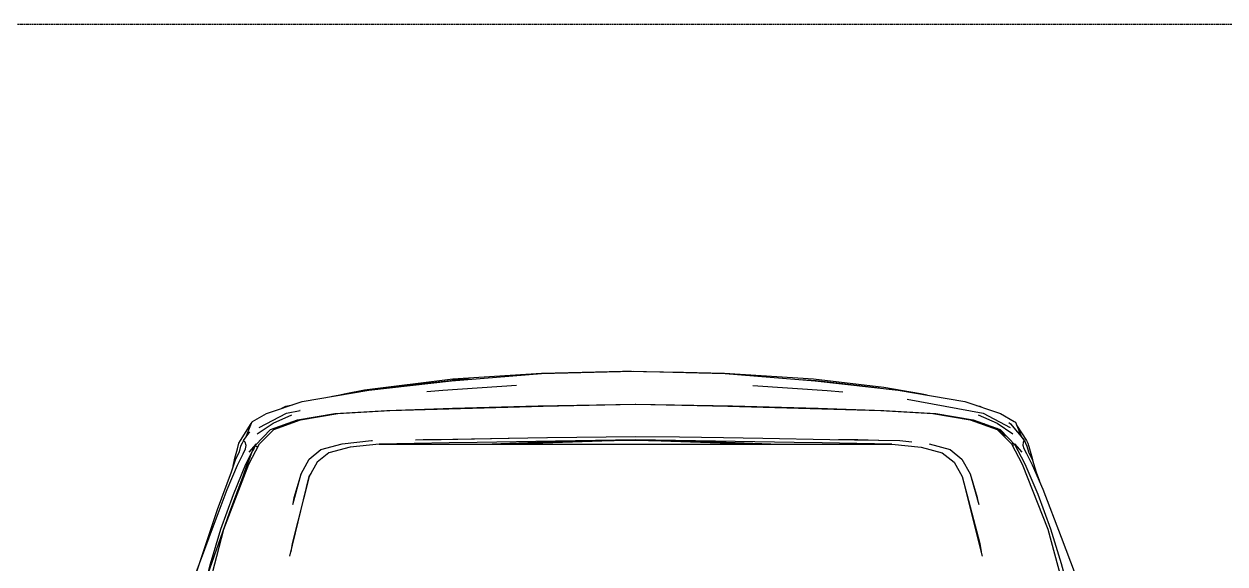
# Model space of a CAD drawing. Header units: millimetres. Extents: x 85290 to 188623, y -54691 to 10726.
# Drawn here: x 105715 to 107679, y -8277 to -7394 of the extents above; entities that cross this region are included whole.
import ezdxf

# ---------------------------------------------------------------- set-up
doc = ezdxf.new("R2010")
doc.units = ezdxf.units.MM
doc.linetypes.add('ACAD_ISO07W100', pattern=[3, 0, -3])
doc.linetypes.add('ELGO_LTYPE0', pattern=[0])
doc.layers.add('AUTO', color=150, linetype='Continuous')
doc.layers.add('RAZMER', color=5, linetype='Continuous')

# ---------------------------------------------------------------- blocks, each defined once
blk = doc.blocks.new('a_40')
at = {"color": 0, "linetype": 'ELGO_LTYPE0'}
for p, q in [((-60.044634, 78.956207), (-52.608204, 79.54019)), ((-59.946001, 79.111674), (-52.602345, 79.57066)), ((-52.608204, 79.54019), (-45.019048, 79.739019)), ((-52.602345, 79.57066), (-45.92647, 79.747709)), ((-45.92647, 79.747709), (-45.184869, 79.734722)), ((-45.019048, 79.739019), (-37.443262, 79.539996)), ((-44.184083, 79.717046), (-40.881842, 79.659039)), ((-40.881842, 79.659039), (-37.494338, 79.57066)), ((-37.494338, 79.57066), (-30.150783, 79.111284)), ((-37.443262, 79.539996), (-30.010354, 78.956109)), ((-67.230177, 78.213531), (-59.946001, 79.111674)), ((-66.861427, 78.186774), (-60.044634, 78.956207)), ((-66.06729, 78.279936), (-62.373537, 78.725445)), ((-62.373537, 78.725445), (-60.164553, 78.980133)), ((-54.666215, 78.560796), (-60.765338, 78.152787)), ((-60.164553, 78.980133), (-60.096097, 78.983843)), ((-58.504689, 79.077106), (-60.048735, 78.986481)), ((-60.048735, 78.986481), (-58.773929, 79.056012)), ((-35.143757, 78.560602), (-29.024219, 78.152594)), ((-31.187308, 79.048589), (-29.929399, 78.979936)), ((-30.150783, 79.111284), (-24.334383, 78.411188)), ((-30.010354, 78.956109), (-23.145604, 78.186676)), ((-29.929399, 78.979936), (-27.720416, 78.725248)), ((-27.720416, 78.725248), (-24.684179, 78.359136)), ((-24.334383, 78.411188), (-21.315634, 77.889606)), ((-72.375196, 77.244195), (-66.861427, 78.186774)), ((-69.978422, 77.653959), (-69.878423, 77.689996)), ((-69.878423, 77.689996), (-69.405961, 77.76607)), ((-69.405961, 77.76607), (-68.784964, 77.8898)), ((-68.784964, 77.8898), (-67.230177, 78.213531)), ((-67.969924, 77.997321), (-67.556643, 78.082084)), ((-67.556643, 78.082084), (-67.084378, 78.148687)), ((-66.288775, 78.251421), (-66.06729, 78.279936)), ((-60.765338, 78.152787), (-62.089747, 78.039604)), ((-62.089747, 78.039604), (-62.07754, 78.040483)), ((-29.024219, 78.152594), (-27.722466, 78.039509)), ((-23.145604, 78.186676), (-17.642188, 77.243903)), ((-22.88574, 78.142145), (-22.750497, 78.125834)), ((-22.750497, 78.125834), (-22.555566, 78.085601)), ((-22.410548, 77.427008), (-16.132331, 76.287359)), ((-21.315634, 77.889606), (-20.746589, 77.775737)), ((-75.32227, 76.242438), (-72.375196, 77.244195)), ((-74.054986, 76.673197), (-73.718458, 76.861381)), ((-73.718458, 76.861381), (-73.188674, 76.967633)), ((-73.662794, 76.287457), (-72.555667, 76.493805)), ((-72.555667, 76.493805), (-72.574514, 76.485991)), ((-69.692677, 76.245466), (-65.400392, 76.500347)), ((-69.434571, 76.245659), (-65.141898, 76.500445)), ((-65.400392, 76.500347), (-59.967774, 76.674467)), ((-65.141898, 76.500445), (-52.477252, 76.848003)), ((-59.967774, 76.674467), (-52.883595, 76.881107)), ((-52.883595, 76.881107), (-44.886917, 77.004057)), ((-52.477252, 76.848003), (-44.855666, 77.004742)), ((-44.855666, 77.004742), (-37.225199, 76.848003)), ((-44.811332, 77.003863), (-36.833596, 76.881012)), ((-37.225199, 76.848003), (-24.573147, 76.500445)), ((-36.833596, 76.881012), (-29.750693, 76.674273)), ((-29.750693, 76.674273), (-24.319339, 76.500153)), ((-24.573147, 76.500445), (-20.281446, 76.245659)), ((-24.319339, 76.500153), (-20.028031, 76.245269)), ((-17.642188, 77.243903), (-14.70381, 76.242339)), ((-16.679883, 76.915973), (-16.408205, 76.861286)), ((-16.408205, 76.861286), (-16.231942, 76.763239)), ((-77.477252, 74.017533), (-76.582622, 75.421342)), ((-77.045411, 74.270072), (-76.539946, 75.524956)), ((-76.660162, 75.226617), (-76.541215, 75.525251)), ((-76.541215, 75.525251), (-76.545513, 75.511089)), ((-76.539946, 75.524956), (-76.470512, 75.597223)), ((-76.470512, 75.597223), (-75.32227, 76.242438)), ((-76.088381, 74.558356), (-74.772561, 75.438237)), ((-75.94102, 75.091362), (-73.662794, 76.287457)), ((-74.991018, 74.936384), (-72.778815, 75.717535)), ((-74.772561, 75.438237), (-73.230177, 76.12769)), ((-74.732524, 74.936479), (-72.520709, 75.717729)), ((-72.778815, 75.717535), (-69.692677, 76.245466)), ((-72.520709, 75.717729), (-69.434571, 76.245659)), ((-20.281446, 76.245659), (-17.19414, 75.717729)), ((-20.028031, 76.245269), (-16.940725, 75.717437)), ((-17.19414, 75.717729), (-14.977932, 74.936479)), ((-16.940725, 75.717437), (-14.724517, 74.936187)), ((-16.535449, 76.127594), (-14.968657, 75.438043)), ((-16.132331, 76.287359), (-13.884473, 75.091168)), ((-16.079199, 75.413727), (-15.642583, 75.170758)), ((-14.968657, 75.438043), (-13.680959, 74.558159)), ((-14.70381, 76.242339), (-13.557816, 75.596928)), ((-14.002645, 75.498199), (-13.881159, 75.401714)), ((-13.881159, 75.401714), (-12.714553, 74.005231)), ((-13.557816, 75.596928), (-13.460457, 75.52486)), ((-13.460457, 75.52486), (-12.986231, 74.372321)), ((-77.230179, 74.005326), (-76.715529, 74.742827)), ((-76.234376, 73.635795), (-74.991018, 74.936384)), ((-75.915921, 73.753082), (-74.732524, 74.936479)), ((-14.979982, 75.026226), (-14.21504, 74.376422)), ((-14.977932, 74.936479), (-13.783109, 73.753082)), ((-14.724517, 74.936187), (-13.438773, 73.579937)), ((-14.21504, 74.376422), (-14.665627, 74.627104)), ((-13.364255, 75.29107), (-12.559867, 74.017533)), ((-12.714553, 74.005231), (-13.260257, 74.742633)), ((-77.730375, 73.331597), (-77.603424, 73.794684)), ((-77.603424, 73.794684), (-77.477252, 74.017533)), ((-77.472657, 73.554253), (-77.596587, 73.088336)), ((-77.347755, 73.783061), (-77.472657, 73.554253)), ((-77.230179, 74.005326), (-77.347755, 73.783061)), ((-77.101374, 73.868316), (-77.230179, 74.005326)), ((-77.008498, 73.607769), (-77.101374, 73.868316)), ((-77.055961, 73.325249), (-77.008498, 73.607769)), ((-77.039069, 72.068903), (-76.174027, 73.752984)), ((-76.174027, 73.752984), (-76.79112, 73.053178)), ((-76.780665, 72.069195), (-75.915921, 73.753082)), ((-76.351565, 73.387262), (-76.234376, 73.603278)), ((-76.234376, 73.603278), (-76.247954, 73.608941)), ((-76.234376, 73.603278), (-76.056349, 73.479548)), ((-70.826763, 73.274958), (-69.087309, 73.745855)), ((-68.428326, 73.460406), (-70.167679, 73.000639)), ((-69.087309, 73.745855), (-66.666996, 74.01812)), ((-66.008013, 73.726812), (-68.428326, 73.460406)), ((-66.666996, 74.01812), (-66.576374, 74.019977)), ((-60.244048, 73.818022), (-66.008013, 73.726812)), ((-66.008013, 73.726812), (-23.67686, 73.726618)), ((-64.004201, 73.726812), (-63.162893, 73.771929)), ((-63.030571, 74.078473), (-52.196491, 74.259233)), ((-62.393558, 74.089116), (-60.903126, 74.109819)), ((-60.903126, 74.109819), (-55.351859, 74.195659)), ((-57.934576, 73.838532), (-60.244048, 73.818022)), ((-51.45176, 73.96861), (-57.934576, 73.838532)), ((-57.422173, 73.726812), (-52.268362, 73.908061)), ((-55.351859, 74.195659), (-52.110743, 74.260992)), ((-45.180863, 74.033844), (-54.925001, 73.726713)), ((-52.268362, 73.908061), (-45.180863, 74.033844)), ((-52.110743, 74.260992), (-44.843072, 74.354252)), ((-44.841605, 74.060893), (-51.45176, 73.96861)), ((-35.430276, 73.726713), (-45.180863, 74.033844)), ((-45.180863, 74.033844), (-38.091898, 73.908061)), ((-44.843072, 74.354252), (-41.21514, 74.307379)), ((-38.232034, 73.968413), (-44.841605, 74.060893)), ((-41.21514, 74.307379), (-37.575787, 74.260893)), ((-31.749618, 73.838433), (-38.232034, 73.968413)), ((-38.091898, 73.908061), (-32.932913, 73.726618)), ((-37.575787, 74.260893), (-34.334576, 74.195561)), ((-34.334576, 74.195561), (-28.783989, 74.109626)), ((-29.440236, 73.817828), (-31.749618, 73.838433)), ((-23.67686, 73.726618), (-29.440236, 73.817828)), ((-28.783989, 74.109626), (-24.747658, 74.05357)), ((-28.069138, 74.099663), (-26.474714, 74.08902)), ((-27.458787, 73.786577), (-26.341021, 73.726618)), ((-26.474714, 74.08902), (-24.769044, 74.053862)), ((-24.747658, 74.05357), (-23.020315, 74.017924)), ((-23.67686, 73.726618), (-21.255279, 73.460307)), ((-23.020315, 74.017924), (-22.014749, 73.904937)), ((-21.255279, 73.460307), (-19.512701, 73.000446)), ((-20.598638, 73.745757), (-18.856347, 73.274761)), ((-13.783109, 73.753082), (-12.900293, 72.069195)), ((-13.744533, 73.679545), (-13.672268, 73.826226)), ((-13.705575, 73.60523), (-13.52998, 73.676127)), ((-12.64658, 72.068706), (-13.52998, 73.752787)), ((-13.52998, 73.752787), (-12.939262, 73.052984)), ((-12.822854, 73.607573), (-12.787306, 73.868119)), ((-12.742293, 73.325056), (-12.822854, 73.607573)), ((-12.787306, 73.868119), (-12.714553, 74.005231)), ((-12.714553, 74.005231), (-12.624812, 73.782867)), ((-12.624812, 73.782867), (-12.507427, 73.554155)), ((-12.559867, 74.017533), (-12.425494, 73.794684)), ((-12.507427, 73.554155), (-12.388384, 73.088237)), ((-12.425494, 73.794684), (-12.292576, 73.331597)), ((-78.088087, 71.893415), (-77.946389, 72.561285)), ((-77.946389, 72.561285), (-77.730375, 73.331597)), ((-77.596587, 73.088336), (-77.922857, 72.397712)), ((-77.71104, 71.982574), (-77.249515, 72.906011)), ((-77.25215, 71.077203), (-76.476371, 73.164215)), ((-77.249515, 72.906011), (-77.055961, 73.325249)), ((-76.475197, 73.166948), (-76.351565, 73.387262)), ((-76.351565, 73.387262), (-76.47354, 73.171538)), ((-72.450298, 71.25611), (-71.797073, 72.475543)), ((-71.797073, 72.475543), (-70.826763, 73.274958)), ((-70.167679, 73.000639), (-71.137893, 72.223004)), ((-19.512701, 73.000446), (-18.535745, 72.222709)), ((-18.856347, 73.274761), (-17.879295, 72.475347)), ((-17.879295, 72.475347), (-17.214751, 71.256011)), ((-12.527931, 72.905817), (-12.742293, 73.325056)), ((-12.049413, 71.982282), (-12.527931, 72.905817)), ((-12.388384, 73.088237), (-12.065339, 72.397515)), ((-12.292576, 73.331597), (-12.072659, 72.561285)), ((-12.072659, 72.561285), (-11.985838, 72.153082)), ((-78.844142, 66.698003), (-76.780665, 72.069195)), ((-78.566802, 69.978571), (-77.71104, 71.982574)), ((-77.922857, 72.397712), (-78.248638, 71.403569)), ((-78.0626, 69.551715), (-77.039069, 72.068903)), ((-77.25215, 71.077203), (-76.92647, 72.042438)), ((-76.92647, 72.042438), (-76.786333, 72.330424)), ((-71.137893, 72.223004), (-71.791607, 71.037945)), ((-18.535745, 72.222709), (-17.871678, 71.037748)), ((-12.900293, 72.069195), (-10.784471, 66.698003)), ((-11.598146, 69.551518), (-12.64658, 72.068706)), ((-12.065339, 72.397515), (-11.741805, 71.403178)), ((-11.173737, 69.978374), (-12.049413, 71.982282)), ((-78.248638, 71.403569), (-79.388481, 68.282866)), ((-78.391993, 68.047711), (-77.25215, 71.077203)), ((-73.396486, 64.456695), (-71.791607, 71.037945)), ((-71.791607, 71.037945), (-73.20264, 65.504449)), ((-73.147953, 68.725347), (-72.450298, 71.25611)), ((-73.034477, 69.303179), (-72.455865, 71.235895)), ((-71.791607, 71.037945), (-71.644342, 71.304938)), ((-17.871678, 71.037748), (-16.20996, 64.467731)), ((-17.871678, 71.037748), (-16.410351, 65.504351)), ((-17.214751, 71.256011), (-16.494238, 68.72642)), ((-17.214751, 71.253472), (-16.612601, 69.303179)), ((-17.085457, 70.80113), (-17.060351, 70.754254)), ((-11.741805, 71.403178), (-11.468852, 70.653766)), ((-80.067682, 65.999663), (-78.566802, 69.978571)), ((-79.102248, 66.697907), (-78.0626, 69.551715)), ((-10.530663, 66.69771), (-11.598146, 69.551518)), ((-9.645712, 65.999469), (-11.173737, 69.978374)), ((-73.087794, 68.943706), (-73.034477, 69.303179)), ((-16.612601, 69.303179), (-16.55606, 68.943608)), ((-79.388481, 68.282866), (-81.23135, 62.849664)), ((-80.171388, 62.953961), (-78.391993, 68.047711)), ((-81.68965, 55.797708), (-78.844142, 66.698003)), ((-79.943556, 63.834429), (-79.102248, 66.697907)), ((-10.784471, 66.698003), (-7.831943, 55.797708)), ((-9.66084, 63.834232), (-10.530663, 66.69771)), ((-81.563383, 61.92193), (-80.067682, 65.999663)), ((-73.20264, 65.504449), (-73.306739, 64.824763)), ((-16.410351, 65.504351), (-16.300201, 64.824468)), ((-8.123934, 61.921733), (-9.645712, 65.999469)), ((-80.673832, 61.012554), (-79.943556, 63.834429)), ((-8.902442, 61.012357), (-9.66084, 63.834232))]:
    blk.add_line(p, q, dxfattribs=at)

msp = doc.modelspace()

# ---------------------------------------------------------------- linework, layer by layer
at = {"layer": 'RAZMER', "linetype": 'ACAD_ISO07W100'}
msp.add_line((123147.4, -7394.4), (85289.7, -7394.4), dxfattribs=at)

# ---------------------------------------------------------------- block references
at = {"layer": 'AUTO', "xscale": 19.79999999999563, "yscale": 19.79999999999563, "zscale": 19.79999999999563}
msp.add_blockref('a_40', (107603.3, -9540.9), dxfattribs=at)

doc.saveas('drawing.dxf')
